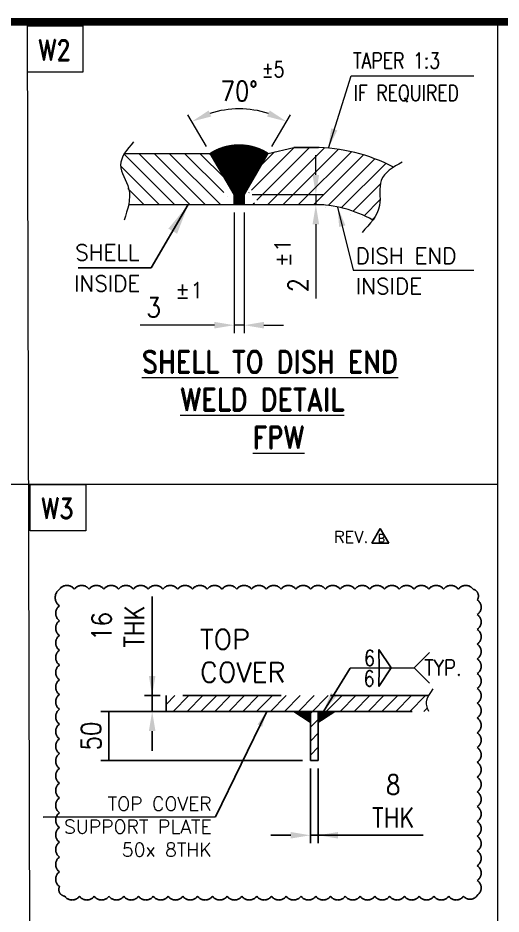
# Model space of a CAD drawing. Header units: inches. Extents: x -23478 to -9690, y -25762 to 11324.
# Drawn here: x -19111 to -18620, y 10298 to 11208 of the extents above; entities that cross this region are included whole.
import ezdxf
from ezdxf.enums import TextEntityAlignment as Align

# ---------------------------------------------------------------- set-up
doc = ezdxf.new("R2010")
doc.units = ezdxf.units.IN
doc.header["$LTSCALE"] = 200
doc.header["$MEASUREMENT"] = 0
doc.linetypes.add('DASHED', pattern=[0.75, 0.5, -0.25])
doc.linetypes.add('DASHED2', pattern=[0.375, 0.25, -0.125])
for name, color, linetype, lineweight in [('AM_5', 3, 'Continuous', 15), ('EQUIPMENT', 4, 'Continuous', 13), ('HAT', 8, 'Continuous', 9), ('OBJECT', 7, 'Continuous', 18)]:
    doc.layers.add(name, color=color, linetype=linetype, lineweight=lineweight)
for name, color, linetype in [('BORDER1', 3, 'Continuous'), ('BORDER2', 7, 'Continuous'), ('DIM', 1, 'Continuous'), ('DIMENSION', 8, 'Continuous'), ('EQ', 7, 'Continuous'), ('hatch', 120, 'Continuous'), ('text', 3, 'Continuous')]:
    doc.layers.add(name, color=color, linetype=linetype)
doc.styles.add("ROMAN'S", font='romans.shx')
doc.styles.add('ROMANC', font='ROMANC', dxfattribs={"height": 5})
doc.styles.add('ROMAND', font='romand.shx', dxfattribs={"width": 0.8})
doc.styles.add('ROMANS', font='romans.shx', dxfattribs={"width": 0.85})
doc.styles.add('ROMANT', font='romant.shx')
doc.styles.add('RS', font='ROMANS.shx', dxfattribs={"width": 0.8})
doc.styles.get("Standard").update_dxf_attribs({"font": 'romans.shx'})
doc.dimstyles.new('2-12.5', dxfattribs={"dimscale": 12.5, "dimtxt": 2, "dimasz": 2.5, "dimexe": 1.25, "dimexo": 1.25, "dimgap": 1, "dimtad": 1, "dimdec": 0, "dimzin": 4, "dimdsep": 46, "dimtxsty": 'RS', "dimcen": 1, "dimclrd": 252, "dimclre": 252, "dimclrt": 3, "dimadec": 1, "dimazin": 1, "dimtfac": 1, "dimtdec": 0, "dimtmove": 0, "dimatfit": 3, "dimfxl": 1, "dimtfill": 1, "dimtfillclr": 256, "dimtzin": 0, "dimlwd": -1, "dimlwe": -1, "dimarcsym": 1})
doc.dimstyles.new('A&A', dxfattribs={"dimscale": 8, "dimtxt": 2, "dimasz": 2, "dimexe": 0.7, "dimexo": 0.7, "dimgap": 0.7, "dimtad": 1, "dimzin": 12, "dimdsep": 46, "dimtxsty": 'ROMANS', "dimcen": 0.7, "dimclrd": 8, "dimclre": 8, "dimclrt": 3, "dimazin": 3, "dimtfac": 1, "dimtmove": 0, "dimatfit": 3, "dimfxl": 1, "dimarcsym": 0})
doc.dimstyles.new('VEP-8', dxfattribs={"dimscale": 8, "dimtxt": 2.5, "dimasz": 2.5, "dimexe": 1, "dimexo": 1, "dimgap": 1, "dimtad": 1, "dimdec": 1, "dimlfac": -1, "dimzin": 9, "dimdsep": 46, "dimtxsty": 'ROMANS', "dimcen": 0, "dimclrd": 256, "dimclre": 256, "dimclrt": 3, "dimadec": 0, "dimazin": 2, "dimtfac": 1, "dimtdec": 1, "dimtmove": 0, "dimatfit": 3, "dimfxl": 1, "dimlwd": -1, "dimlwe": -1, "dimarcsym": 1})
doc.dimstyles.new('VEP-8$0', dxfattribs={"dimscale": 8, "dimtxt": 2.5, "dimasz": 2.5, "dimexe": 1, "dimexo": 1, "dimgap": 1, "dimtad": 1, "dimdec": 1, "dimlfac": -1, "dimzin": 9, "dimdsep": 46, "dimtxsty": 'ROMANS', "dimcen": 0, "dimclrd": 256, "dimclre": 256, "dimclrt": 3, "dimadec": 0, "dimazin": 2, "dimtfac": 1, "dimtdec": 1, "dimtmove": 0, "dimatfit": 3, "dimfxl": 1, "dimlwd": -1, "dimlwe": -1, "dimarcsym": 1})
pattern_1 = [(270.40990244, (-46569.439127, -5926.184953), (0.06249840057, 0.00044713038), []), (0.40990244, (-46569.439127, -5926.184953), (-0.00044713038, 0.06249840057), [])]

# ---------------------------------------------------------------- blocks, each defined once
blk = doc.blocks.new('*D92')
at = {"layer": 'AM_5', "color": 8, "transparency": 16777216}
for p, q in [((-18808, 11048.64), (-18808, 11068.64)), ((-18872.73, 11028.64), (-18800, 11028.64)), ((-18808, 11028.64), (-18808, 11018.44)), ((-18872.73, 11018.44), (-18800, 11018.44)), ((-18808, 10998.44), (-18808, 10923.1))]:
    blk.add_line(p, q, dxfattribs=at)
for points in [[(-18811.34, 11048.64), (-18804.67, 11048.64), (-18808, 11028.64)], [(-18811.34, 10998.44), (-18804.67, 10998.44), (-18808, 11018.44)]]:
    blk.add_solid(points, dxfattribs=at)
at = {"layer": 'Defpoints', "color": 0, "transparency": 16777216}
for p in [(-18880.73, 11028.64), (-18880.73, 11018.44), (-18808, 11018.44)]:
    blk.add_point(p, dxfattribs=at)
at = {"layer": 'AM_5', "color": 3, "transparency": 16777216, "insert": (-18826, 10936.77), "char_height": 20, "attachment_point": 5, "rotation": 90, "style": 'ROMANS'}
blk.add_mtext('2', dxfattribs=at)
blk = doc.blocks.new('*D93')
at = {"layer": 'AM_5', "color": 8, "transparency": 16777216}
for p, q in [((-18891.03, 11010.44), (-18891.03, 10888)), ((-18880.73, 11010.44), (-18880.73, 10888)), ((-18911.03, 10896), (-18986.36, 10896)), ((-18880.73, 10896), (-18891.03, 10896)), ((-18860.73, 10896), (-18840.73, 10896))]:
    blk.add_line(p, q, dxfattribs=at)
for points in [[(-18911.03, 10899.33), (-18911.03, 10892.67), (-18891.03, 10896)], [(-18860.73, 10899.33), (-18860.73, 10892.67), (-18880.73, 10896)]]:
    blk.add_solid(points, dxfattribs=at)
at = {"layer": 'Defpoints', "color": 0, "transparency": 16777216}
for p in [(-18891.03, 11018.44), (-18880.73, 11018.44), (-18880.73, 10896)]:
    blk.add_point(p, dxfattribs=at)
at = {"layer": 'AM_5', "color": 3, "transparency": 16777216, "insert": (-18972.7, 10914), "char_height": 20, "attachment_point": 5, "style": 'ROMANS'}
blk.add_mtext('3', dxfattribs=at)
blk = doc.blocks.new('*D94')
at = {"layer": 'AM_5', "color": 8, "transparency": 16777216}
for p, q in [((-18919.16, 11077.37), (-18937.86, 11109.76)), ((-18852.59, 11077.37), (-18833.89, 11109.76))]:
    blk.add_line(p, q, dxfattribs=at)
blk.add_arc((-18885.88, 11019.72), 95.97, 71.96205, 108.03795, dxfattribs=at)
for points in [[(-18914.24, 11107.93), (-18916.95, 11114.02), (-18933.86, 11102.83)], [(-18854.8, 11114.02), (-18857.52, 11107.93), (-18837.89, 11102.83)]]:
    blk.add_solid(points, dxfattribs=at)
at = {"layer": 'Defpoints', "color": 0, "transparency": 16777216}
for p in [(-18869.21, 11114.23), (-18915.16, 11070.44), (-18856.59, 11070.44), (-18891.03, 11028.64), (-18880.73, 11028.64)]:
    blk.add_point(p, dxfattribs=at)
at = {"layer": 'AM_5', "color": 3, "transparency": 16777216, "insert": (-18885.88, 11133.69), "char_height": 20, "attachment_point": 5, "style": 'ROMANS'}
blk.add_mtext('70%%D', dxfattribs=at)
blk = doc.blocks.new('*U44')
at = {"layer": 'BORDER1', "color": 154, "true_color": 0x1859a9, "const_width": 1}
blk.add_lwpolyline([(0, 564), (796, 564), (796, 0), (0, 0)], close=True, dxfattribs=at)
at = {"layer": 'BORDER2', "flags": 8}
for tag, height, style, p in [('REV-B', 2.7, 'ROMANS', (662.76, 125.68)), ('REV-A', 2.7, 'ROMANS', (662.76, 118.68)), ('RE-B', 7, 'ROMANT', (745.34, 6.15))]:
    blk.add_attdef(tag, text='', height=height, dxfattribs=dict(at, style=style)).set_placement(p, align=Align.CENTER)
at = {"layer": 'BORDER2', "style": 'ROMANS', "width": 4.59626}
for tag, p, p2 in [('DATE-B', (668.47, 125.68), (681.47, 125.68)), ('DATE-A', (668.47, 118.68), (681.47, 118.68))]:
    blk.add_attdef(tag, text='', height=2.7, dxfattribs=at).set_placement(p, p2, align=Align.FIT)
at = {"layer": 'BORDER2'}
for tag, height, style, p in [('DRN-B', 2.7, 'ROMANS', (689.55, 125.68)), ('CHD-B', 2.7, 'ROMANS', (701.61, 125.68)), ('APD-B', 2.7, 'ROMANS', (713.32, 125.68)), ('DRN-A', 2.7, 'ROMANS', (689.55, 118.68)), ('CHD-A', 2.7, 'ROMANS', (701.61, 118.68)), ('APD-A', 2.7, 'ROMANS', (713.32, 118.68)), ('CONS_CONT_VEND', 3.5, 'ROMANC', (726, 61.94))]:
    blk.add_attdef(tag, text='', height=height, dxfattribs=dict(at, style=style)).set_placement(p, align=Align.CENTER)
at = {"layer": 'BORDER2', "style": 'ROMANS', "width": 0.8}
for tag, p, height in [('1:X', (670.77, 103.49), 3), ('LOC', (709.61, 103.49), 3), ('PROJ_NO', (774.84, 103.49), 3), ('CONS_DRG_NO', (681.74, 53.26), 2.5)]:
    blk.add_attdef(tag, p, '', height=height, dxfattribs=at)
at = {"layer": 'BORDER2', "lineweight": 30, "width": 0.8, "flags": 104}
for tag, p in [('COMMENTS-B', (719.88, 127.5)), ('COMMENTS-A', (719.88, 120.5))]:
    blk.add_attdef(tag, text='', height=2.2, dxfattribs=at).set_placement(p, align=Align.MIDDLE_LEFT)
at = {"layer": 'BORDER2', "style": 'ROMANS', "width": 0.8}
for tag, p in [('PROJECT_TITLE_1', (726, 45.91)), ('PROJECT_TITLE_2', (726, 40.58))]:
    blk.add_attdef(tag, text='', height=3.5, dxfattribs=at).set_placement(p, align=Align.MIDDLE)
at = {"layer": 'BORDER2', "style": 'ROMANT', "width": 0.8}
for tag, p in [('DRG_TITLE_1', (726, 29.73)), ('DRG_TITLE_2', (726, 23.03)), ('DRG_TITLE_3', (726, 16.33))]:
    blk.add_attdef(tag, text='', height=4, dxfattribs=at).set_placement(p, align=Align.CENTER)
at = {"layer": 'BORDER2', "style": 'ROMANT'}
for tag, p in [('AR', (668.95, 6.15)), ('PA', (683.03, 6.15)), ('DC', (697.09, 6.15)), ('TS', (775.94, 6.15))]:
    blk.add_attdef(tag, p, '', height=7, dxfattribs=at)
for tag, p in [('SRNO', (736.79, 6.15)), ('SH', (771.83, 6.2))]:
    blk.add_attdef(tag, text='', height=7, dxfattribs=at).set_placement(p, align=Align.RIGHT)
at = {"layer": 'BORDER2', "style": 'ROMANS', "flags": 2}
blk.add_attdef('TB_VERSION', text='', height=2, dxfattribs=at).set_placement((1, -1), align=Align.TOP_LEFT)
blk = doc.blocks.new('*D221')
at = {"layer": 'Defpoints', "color": 0, "transparency": 16777216}
for p in [(-18990.07, 10519.85), (-18974.23, 10519.85), (-18960.07, 10503.85)]:
    blk.add_point(p, dxfattribs=at)
at = {"layer": 'DIMENSION', "transparency": 16777216}
for p, q in [((-18974.23, 10519.85), (-18974.23, 10620.37)), ((-18974.23, 10539.85), (-18974.23, 10559.85)), ((-18982.07, 10519.85), (-18966.23, 10519.85)), ((-18974.23, 10503.85), (-18974.23, 10519.85)), ((-18968.07, 10503.85), (-18982.23, 10503.85)), ((-18974.23, 10483.85), (-18974.23, 10463.85))]:
    blk.add_line(p, q, dxfattribs=at)
for points in [[(-18977.57, 10539.85), (-18970.9, 10539.85), (-18974.23, 10519.85)], [(-18970.9, 10483.85), (-18977.57, 10483.85), (-18974.23, 10503.85)]]:
    blk.add_solid(points, dxfattribs=at)
at = {"layer": 'DIMENSION', "color": 3, "linetype": 'DASHED2', "transparency": 16777216, "insert": (-19008.9, 10590.11), "char_height": 20, "attachment_point": 5, "rotation": 90, "style": 'ROMANS', "bg_fill": 3, "box_fill_scale": 1.25, "bg_fill_color": 256, "bg_fill_true_color": 13158600, "bg_fill_transparency": 0}
blk.add_mtext('16\\PTHK', dxfattribs=at)
blk = doc.blocks.new('*D222')
at = {"layer": 'Defpoints', "color": 0, "transparency": 16777216}
for p in [(-18813.57, 10453.85), (-18805.57, 10453.85), (-18813.57, 10378.01)]:
    blk.add_point(p, dxfattribs=at)
at = {"layer": 'DIMENSION', "transparency": 16777216}
for p, q in [((-18813.57, 10445.85), (-18813.57, 10370.01)), ((-18805.57, 10445.85), (-18805.57, 10370.01)), ((-18833.57, 10378.01), (-18853.57, 10378.01)), ((-18805.57, 10378.01), (-18813.57, 10378.01)), ((-18805.57, 10378.01), (-18699.09, 10378.01)), ((-18785.57, 10378.01), (-18765.57, 10378.01))]:
    blk.add_line(p, q, dxfattribs=at)
for points in [[(-18833.57, 10374.68), (-18833.57, 10381.34), (-18813.57, 10378.01)], [(-18785.57, 10381.34), (-18785.57, 10374.68), (-18805.57, 10378.01)]]:
    blk.add_solid(points, dxfattribs=at)
at = {"layer": 'DIMENSION', "color": 3, "linetype": 'DASHED2', "transparency": 16777216, "insert": (-18729.36, 10412.68), "char_height": 20, "attachment_point": 5, "style": 'ROMANS', "bg_fill": 3, "box_fill_scale": 1.25, "bg_fill_color": 256, "bg_fill_true_color": 13158600, "bg_fill_transparency": 0}
blk.add_mtext('8\\PTHK', dxfattribs=at)
blk = doc.blocks.new('*D223')
at = {"layer": 'Defpoints', "color": 0, "transparency": 16777216}
for p in [(-18813.57, 10503.85), (-19018.2, 10453.85), (-18813.57, 10453.85)]:
    blk.add_point(p, dxfattribs=at)
at = {"layer": 'DIMENSION', "transparency": 16777216}
for p, q in [((-18821.57, 10503.85), (-19026.2, 10503.85)), ((-19018.2, 10503.85), (-19018.2, 10453.85)), ((-18821.57, 10453.85), (-19026.2, 10453.85))]:
    blk.add_line(p, q, dxfattribs=at)
at = {"layer": 'DIMENSION', "color": 3, "linetype": 'DASHED2', "transparency": 16777216, "insert": (-19036.2, 10478.85), "char_height": 20, "attachment_point": 5, "rotation": 90, "style": 'ROMANS', "bg_fill": 3, "box_fill_scale": 1.25, "bg_fill_color": 256, "bg_fill_true_color": 13158600, "bg_fill_transparency": 0}
blk.add_mtext('50', dxfattribs=at)
blk = doc.blocks.new('REVISION')
at = {"layer": 'DIMENSION', "color": 1, "linetype": 'DASHED2'}
blk.add_lwpolyline([(-2.54, 13.64), (-11.2, 28.64), (-19.86, 13.64)], close=True, dxfattribs=at)
at = {"layer": 'DIMENSION', "color": 1, "linetype": 'DASHED2', "attachment_point": 1, "style": "ROMAN'S"}
for s, insert, char_height, width in [('REV.', (-58.22, 25.99), 12, 56.2034), ('B', (-13.63, 22.64), 8, 5.5972)]:
    blk.add_mtext(s, dxfattribs=dict(at, insert=insert, char_height=char_height, width=width))

msp = doc.modelspace()

# ---------------------------------------------------------------- hatches: boundary and pattern name
at = {"layer": 'DIMENSION', "linetype": 'DASHED'}
h = msp.add_hatch(dxfattribs=at)
h.set_pattern_fill('ANSI37', color=5, scale=0.5, angle=45.4099)
h.set_pattern_definition([(90.40990244, (8851.33008, 26728.67113), (-0.06249840057, -0.00044713038), []), (180.40990244, (8851.33008, 26728.67113), (0.00044713038, -0.06249840057), [])])
edge = h.paths.add_edge_path()
edge.add_arc((-18885.88, 11024.05), 54.86, 57.73704, 122.26296)
edge.add_line((-18915.16, 11070.44), (-18894.74, 11035.07))
edge.add_ellipse((-18886.03, 11023.8), major_axis=(18.11, 0), ratio=0.709682, start_angle=60.33991, end_angle=118.74906, ccw=False)
edge.add_line((-18877.07, 11034.97), (-18856.59, 11070.44))
edge = h.paths.add_edge_path()
edge.add_line((-18880.73, 11028.64), (-18877.07, 11034.97))
edge.add_ellipse((-18886.03, 11023.8), major_axis=(18.11, 0), ratio=0.709682, start_angle=60.33991, end_angle=118.74906)
edge.add_line((-18894.74, 11035.07), (-18891.03, 11028.64))
edge.add_line((-18891.03, 11028.64), (-18891.03, 11018.44))
edge.add_line((-18891.03, 11018.44), (-18885.88, 11018.44))
edge.add_line((-18885.88, 11018.44), (-18880.73, 11018.44))
edge.add_line((-18880.73, 11018.44), (-18880.73, 11028.64))
h = msp.add_hatch(dxfattribs=at)
h.set_pattern_fill('ANSI31', color=256, scale=80, angle=180)
h.set_pattern_definition([(225, (-46569.439, -5926.185), (7.0710678, -7.0710678), [])])
h.paths.add_polyline_path([(-18813.57, 10453.85), (-18805.57, 10453.85), (-18805.57, 10503.85), (-18813.57, 10503.85)])
h.paths.add_polyline_path([(-18985.2, 10497.61), (-18985.2, 10460.09), (-19015.2, 10460.09), (-19015.2, 10497.61)], flags=9)
edge = h.paths.add_edge_path()
edge.add_line((-18960.07, 10519.85), (-18960.07, 10503.85))
edge.add_line((-18960.07, 10503.85), (-18693.41, 10503.85))
edge.add_spline(control_points=[(-18693.41, 10503.85), (-18694.24, 10505.84), (-18695.79, 10510.1), (-18696.23, 10514.38), (-18693.25, 10519.85)], knot_values=[0, 0, 0, 0, 6.200704, 13.177194, 13.177194, 13.177194, 13.177194], degree=3, periodic=0)
edge.add_line((-18693.25, 10519.85), (-18960.07, 10519.85))
h = msp.add_hatch(dxfattribs=at)
h.set_pattern_fill('ANSI37', color=5, scale=0.5, angle=225.4099)
h.set_pattern_definition(pattern_1)
h.paths.add_polyline_path([(-18813.57, 10492.66), (-18813.57, 10503.85), (-18830.71, 10503.85)])
h = msp.add_hatch(dxfattribs=at)
h.set_pattern_fill('ANSI37', color=5, scale=0.5, angle=225.4099)
h.set_pattern_definition(pattern_1)
h.paths.add_polyline_path([(-18805.57, 10492.66), (-18805.57, 10503.85), (-18788.43, 10503.85)])
at = {"layer": 'HAT', "lineweight": 15, "ltscale": 0.02}
h = msp.add_hatch(dxfattribs=at)
h.set_pattern_fill('ANSI31', color=256, scale=3.466902)
h.set_pattern_definition([(45, (-117473.341, 61205.25), (-7.7834164, 7.7834164), [])])
edge = h.paths.add_edge_path()
edge.add_line((-18750.88, 11003.05), (-18747.98, 11005.95))
edge.add_spline(control_points=[(-18747.98, 11005.95), (-18745.71, 11009.6), (-18740.74, 11021.04), (-18746.9, 11046.42), (-18729.61, 11056.4), (-18720.49, 11061.66)], knot_values=[0, 0, 0, 0, 29.860545, 88.319625, 153.454325, 153.454325, 153.454325, 153.454325], degree=3, periodic=0)
edge.add_arc((-18810.06, 10902.91), 173.5, 62.22614, 90)
edge.add_line((-18810.06, 11076.41), (-18830.36, 11076.41))
edge.add_line((-18830.36, 11076.41), (-18856.59, 11070.44))
edge.add_line((-18856.59, 11070.44), (-18877.07, 11034.97))
edge.add_ellipse((-18886.03, 11023.8), major_axis=(18.11, 0), ratio=0.709682, start_angle=-24.6865, end_angle=60.33991, ccw=False)
edge.add_line((-18869.29, 11018.44), (-18817.66, 11018.44))
edge.add_line((-18817.66, 11018.44), (-18810.06, 11018.44))
edge.add_arc((-18810.06, 10896.94), 121.49, 60.85202, 90, ccw=False)
h = msp.add_hatch(dxfattribs=at)
h.set_pattern_fill('ANSI31', color=256, scale=3.466902, angle=90)
h.set_pattern_definition([(135, (-117473.341, 61205.25), (-7.7834164, -7.7834164), [])])
edge = h.paths.add_edge_path()
edge.add_ellipse((-18886.03, 11023.8), major_axis=(18.11, 0), ratio=0.709682, start_angle=118.74906, end_angle=204.6865, ccw=False)
edge.add_line((-18894.74, 11035.07), (-18913.4, 11067.38))
edge.add_line((-18913.4, 11067.38), (-18916.46, 11070.44))
edge.add_line((-18916.46, 11070.44), (-19002.33, 11070.44))
edge.add_spline(control_points=[(-19002.33, 11070.44), (-19004.27, 11065.9), (-19010.1, 11053.87), (-18996.82, 11036.13), (-18997.35, 11023.16), (-18998.27, 11018.44)], knot_values=[25.813643, 25.813643, 25.813643, 25.813643, 62.193451, 120.652531, 153.865408, 153.865408, 153.865408, 153.865408], degree=3, periodic=0)
edge.add_line((-18998.27, 11018.44), (-18902.48, 11018.44))

# ---------------------------------------------------------------- linework, layer by layer
at = {"layer": 'DIM', "color": 4, "lineweight": 15, "ltscale": 0.01}
msp.add_line((-18872.6, 11018.44, 1.01), (-18817.66, 11018.44, 1.01), dxfattribs=at)
at = {"layer": 'DIMENSION', "color": 7, "linetype": 'DASHED'}
for p, q in [((-18743.89, 10566.63), (-18731.47, 10547.89)), ((-18743.89, 10566.63), (-18743.73, 10547.86)), ((-18743.89, 10529.09), (-18731.47, 10547.89)), ((-18743.89, 10529.09), (-18743.73, 10547.86)), ((-18693.25, 10519.85), (-18960.07, 10519.85)), ((-18960.07, 10503.85), (-18693.41, 10503.85)), ((-18813.57, 10453.85), (-18813.57, 10503.85)), ((-18813.57, 10503.85), (-18805.57, 10503.85)), ((-18805.57, 10503.85), (-18805.57, 10453.85)), ((-18805.57, 10453.85), (-18813.57, 10453.85))]:
    msp.add_line(p, q, dxfattribs=at)
at = {"layer": 'DIMENSION', "color": 32, "lineweight": 15}
for points, elevation in [([(-19100.94, 11199.9), (-19044.56, 11199.9), (-19044.56, 11152.92), (-19100.94, 11152.92)], 0.04), ([(-19098, 10734.26), (-19041.62, 10734.26), (-19041.62, 10687.29), (-19098, 10687.29)], 1.02)]:
    msp.add_lwpolyline(points, close=True, dxfattribs=dict(at, elevation=elevation))
at = {"layer": 'EQ', "lineweight": 15, "ltscale": 4}
for p, q in [((-18856.59, 11070.44, 1.01), (-18830.36, 11076.41, 1.01)), ((-18810.06, 11076.41, 1.01), (-18830.36, 11076.41, 1.01)), ((-18830.36, 11076.41, 1.01), (-18805.29, 11076.41, 1.01)), ((-19002.3, 11070.44, 1.01), (-18915.16, 11070.44, 1.01)), ((-18891.03, 11028.64, 1.01), (-18915.16, 11070.44, 1.01)), ((-18880.73, 11028.64, 1.01), (-18856.59, 11070.44, 1.01)), ((-18891.03, 11028.64, 1.01), (-18891.03, 11018.44, 1.01)), ((-18880.73, 11028.64, 1.01), (-18880.73, 11018.44, 1.01)), ((-18998.11, 11018.44, 1.01), (-18885.88, 11018.44, 1.01)), ((-18885.88, 11018.44, 1.01), (-18810.06, 11018.44, 1.01))]:
    msp.add_line(p, q, dxfattribs=at)
for centre, radius, start, end in [((-18885.88, 11024.05, 1.01), 54.86, 57.73704, 122.26296), ((-18810.06, 10902.91, 1.01), 173.5, 62.22047, 90), ((-18810.06, 10896.94, 1.01), 121.49, 60.45673, 90)]:
    msp.add_arc(centre, radius, start, end, dxfattribs=at)
at = {"layer": 'EQUIPMENT', "color": 8, "lineweight": 15, "ltscale": 75}
for p in [(-18692.58, 10563.62), (-18692.51, 10532.45)]:
    msp.add_line(p, (-18708.13, 10548), dxfattribs=at)
at = {"layer": 'hatch', "lineweight": 15, "ltscale": 0.01}
for p, q in [((-18913.4, 11067.38, 1.01), (-18916.46, 11070.44, 1.01)), ((-18750.88, 11003.05, 1.01), (-18747.78, 11006.16, 1.01))]:
    msp.add_line(p, q, dxfattribs=at)
for points in [[(-18993.12, 11082.2, 1.01), (-19006.26, 11058.67, 1.01), (-18998.1, 11034.68, 1.01), (-19002.8, 11002.55, 1.01)], [(-18720.49, 11061.66, 1.01), (-18741.65, 11042.98, 1.01), (-18743.32, 11017.7, 1.01), (-18761.09, 10990.28, 1.01)]]:
    msp.add_spline(points, degree=3, dxfattribs=at)
msp.add_open_spline([(-18693.41, 10503.85, 1.01), (-18694.24, 10505.84, 1.01), (-18696.07, 10510.87, 1.01), (-18696.36, 10515.94, 1.01), (-18688.93, 10526.72, 1.01)], degree=3, knots=[46.085605, 46.085605, 46.085605, 46.085605, 52.286309, 61.652483, 61.652483, 61.652483, 61.652483], dxfattribs=at)
at = {"layer": 'OBJECT', "color": 252, "lineweight": 15}
for p, q in [((-18623.33, 8237.31, 2), (-18623.34, 11204.03)), ((-19098.04, 10166.17, 0.81), (-19100.94, 11199.9, 0.04)), ((-18623.34, 10734.26, 0.99), (-19572.66, 10734.26, 1.04))]:
    msp.add_line(p, q, dxfattribs=at)

# ---------------------------------------------------------------- block references
at = {"layer": 'BORDER1', "lineweight": 9, "xscale": 8.000000000000005, "yscale": 8.000000000000005, "zscale": 8.000000000000005}
msp.add_blockref('*U44', (-22815.09, 6692.03), dxfattribs=at)
at = {"layer": 'DIMENSION', "color": 6, "linetype": 'DASHED2'}
msp.add_blockref('REVISION', (-18731.38, 10661.01), dxfattribs=at)

# ---------------------------------------------------------------- texts
at = {"layer": 'AM_5', "style": "ROMAN'S"}
for s, insert, char_height, width, attachment_point in [('TOP COVER', (-18925.57, 10586.95), 20, 66.439, 1), ('TOP COVER\\PSUPPORT PLATE\\P50x 8THK', (-18913.81, 10417.03), 14, 249.7462, 3)]:
    msp.add_mtext(s, dxfattribs=dict(at, insert=insert, char_height=char_height, width=width, attachment_point=attachment_point))
at = {"layer": 'OBJECT', "color": 3, "lineweight": 15, "style": 'RS'}
for s, width, p in [('TAPER 1:3', 0.8, (-18770.16, 11156.73, 1.01)), ('IF REQUIRED', 0.8, (-18769.66, 11123.88, 1.01)), ('TYP.', 0.85, (-18697.75, 10540.23))]:
    msp.add_text(s, height=16, dxfattribs=dict(at, width=width)).set_placement(p)
for s, p in [('SHELL', (-19052.36, 10961.83, 1.01)), ('DISH END', (-18767.4, 10958.39, 1.01)), ('INSIDE', (-19053.5, 10930.36, 1.01)), ('±1', (-18950.81, 10923.52, 1.01)), ('INSIDE', (-18767.38, 10927.62, 1.01))]:
    msp.add_text(s, height=16, dxfattribs=at).set_placement(p)
msp.add_text('±1', height=16, rotation=90, dxfattribs=at).set_placement((-18833.8, 10955.03, 1.01))
at = {"layer": 'OBJECT', "color": 3, "lineweight": 15, "insert": (-18851.4, 11155.78, 1.01), "char_height": 16, "attachment_point": 5, "style": 'RS'}
msp.add_mtext('%%P5', dxfattribs=at)
at = {"layer": 'OBJECT', "color": 3, "lineweight": 15, "char_height": 16, "width": 13.3456, "attachment_point": 3, "style": 'RS'}
for insert in [(-18748.03, 10566), (-18748.39, 10545.21)]:
    msp.add_mtext('6', dxfattribs=dict(at, insert=insert))
at = {"layer": 'text', "color": 3, "lineweight": 15, "style": 'ROMAND', "width": 0.85}
for s, height, p in [('%%USHELL TO DISH END', 22.6022, (-18984.7, 10847.51, 1.01)), ('%%UWELD DETAIL', 22.6022, (-18945.66, 10809.18, 1.01)), ('%%UFPW', 22.602, (-18872.13, 10770.65, 1.06))]:
    msp.add_text(s, height=height, rotation=0.00011, dxfattribs=at).set_placement(p)
at = {"layer": 'text', "color": 64, "lineweight": 15, "char_height": 20.996, "attachment_point": 5, "style": 'ROMAND'}
for s, insert in [('\\A1;W2', (-19073.57, 11175.37, 0.04)), ('\\A1;W3', (-19070.63, 10709.73, 1.02))]:
    msp.add_mtext(s, dxfattribs=dict(at, insert=insert))

# ---------------------------------------------------------------- dimensions: what is measured, and where the dimension line sits
at = {"layer": 'AM_5'}
dim = msp.add_angular_dim_2l(base=(-18869.21, 11114.23), line1=((-18891.03, 11028.64, 1.01), (-18915.16, 11070.44, 1.01)), line2=((-18880.73, 11028.64, 1.01), (-18856.59, 11070.44, 1.01)), text='70%%D', dimstyle='VEP-8', override={"dimclrd": 8, "dimclre": 8, "dimadec": 1}, dxfattribs=at)
dim.commit()
dim.dimension.update_dxf_attribs({"geometry": '*D94', "text_midpoint": (-18885.88, 11115.69, 1.01), "dimtype": 162})
dim = msp.add_linear_dim(base=(-18808, 11018.44, 1.01), p1=(-18880.73, 11028.64, 1.01), p2=(-18880.73, 11018.44, 1.01), angle=90, text='2', dimstyle='VEP-8$0', override={"dimclrd": 8, "dimclre": 8}, dxfattribs=at)
dim.commit()
dim.dimension.update_dxf_attribs({"geometry": '*D92', "text_midpoint": (-18808, 10936.77, 1.01), "dimtype": 160})
dim = msp.add_linear_dim(base=(-18880.73, 10896, 1.01), p1=(-18891.03, 11018.44, 1.01), p2=(-18880.73, 11018.44, 1.01), text='3', dimstyle='VEP-8$0', override={"dimclrd": 8, "dimclre": 8}, dxfattribs=at)
dim.commit()
dim.dimension.update_dxf_attribs({"geometry": '*D93', "text_midpoint": (-18972.7, 10896, 1.01), "dimtype": 160})

# ---------------------------------------------------------------- leaders
for points in [[(-18795.32, 11075.78, 1.01), (-18772.14, 11149.19, 1.01), (-18647.54, 11149.19, 1.01)], [(-18785.91, 11016.01, 1.01), (-18770.24, 10951.85, 1.01), (-18647.58, 10951.85, 1.01)]]:
    msp.add_leader(points, dimstyle='VEP-8', override={"dimclrd": 8, "dimclre": 8}, dxfattribs=at)
at = {"layer": 'DIM', "lineweight": 15, "ltscale": 0.8}
msp.add_leader([(-18937.52, 11018.44, 1.01), (-18975.12, 10954.33, 1.01), (-19049.31, 10954.33, 1.01)], dimstyle='2-12.5', dxfattribs=at)
at = {"layer": 'DIMENSION'}
msp.add_leader([(-18800.35, 10503.85), (-18773.13, 10547.83), (-18708.13, 10548)], dimstyle='VEP-8', dxfattribs=at)

# ---------------------------------------------------------------- next in the draw order: dimensions: what is measured, and where the dimension line sits
at = {"layer": 'DIMENSION', "color": 7, "linetype": 'DASHED'}
for base, p1, p2, angle, picture, middle in [((-18974.23, 10519.85), (-18960.07, 10503.85), (-18990.07, 10519.85), 270, '*D221', (-18974.23, 10590.11)), ((-18813.57, 10378.01), (-18805.57, 10453.85), (-18813.57, 10453.85), 180, '*D222', (-18729.36, 10378.01))]:
    dim = msp.add_linear_dim(base=base, p1=p1, p2=p2, angle=angle, text='<>\\PTHK', dimstyle='VEP-8$0', override={"dimtxt": 2.5, "dimlfac": 1, "dimtxsty": 'ROMANS', "dimfxl": 1.5, "dimtfill": 1}, dxfattribs=at)
    dim.commit()
    dim.dimension.update_dxf_attribs({"geometry": picture, "text_midpoint": middle, "dimtype": 160})

# ---------------------------------------------------------------- next in the draw order: leaders
msp.add_leader([(-18857.92, 10503.85), (-18909.87, 10396.71), (-19084.77, 10396.52)], dimstyle='A&A', override={"dimscale": 8})

# ---------------------------------------------------------------- next in the draw order: dimensions: what is measured, and where the dimension line sits
dim = msp.add_linear_dim(base=(-19018.2, 10453.85), p1=(-18813.57, 10503.85), p2=(-18813.57, 10453.85), angle=270, dimstyle='VEP-8$0', override={"dimlfac": 1, "dimfxl": 1.5, "dimtfill": 1}, dxfattribs=at)
dim.commit()
dim.dimension.update_dxf_attribs({"geometry": '*D223', "text_midpoint": (-19036.2, 10478.85)})

# ---------------------------------------------------------------- next in the draw order: linework, layer by layer
msp.add_line((-18960.07, 10519.85), (-18960.07, 10503.85), dxfattribs=at)
at = {"layer": 'DIMENSION', "color": 6, "linetype": 'DASHED2'}
msp.add_lwpolyline([(-19068.31, 10627.85, -0.5206), (-19053.31, 10627.85, -0.5206), (-19038.31, 10627.85, -0.5206), (-19023.31, 10627.85, -0.5206), (-19008.31, 10627.85, -0.5206), (-18993.31, 10627.85, -0.5206), (-18978.31, 10627.85, -0.5206), (-18963.31, 10627.85, -0.5206), (-18948.31, 10627.85, -0.5206), (-18933.31, 10627.85, -0.5206), (-18918.31, 10627.85, -0.5206), (-18903.31, 10627.85, -0.5206), (-18888.31, 10627.85, -0.5206), (-18873.31, 10627.85, -0.5206), (-18858.31, 10627.85, -0.5206), (-18843.31, 10627.85, -0.5206), (-18828.31, 10627.85, -0.5206), (-18813.31, 10627.85, -0.5206), (-18798.31, 10627.85, -0.5206), (-18783.31, 10627.85, -0.5206), (-18768.31, 10627.85, -0.5206), (-18753.31, 10627.85, -0.5206), (-18738.31, 10627.85, -0.5206), (-18723.31, 10627.85, -0.5206), (-18708.31, 10627.85, -0.5206), (-18693.31, 10627.85, -0.5206), (-18678.31, 10627.85, -0.5206), (-18663.31, 10627.85, -0.5206), (-18648.31, 10627.85, -0.5206), (-18644.03, 10617.14, -0.5206), (-18644.03, 10602.14, -0.5206), (-18644.03, 10587.14, -0.5206), (-18644.03, 10572.14, -0.5206), (-18644.03, 10557.14, -0.5206), (-18644.03, 10542.14, -0.5206), (-18644.03, 10527.14, -0.5206), (-18644.03, 10512.14, -0.5206), (-18644.03, 10497.14, -0.5206), (-18644.03, 10482.14, -0.5206), (-18644.03, 10467.14, -0.5206), (-18644.03, 10452.14, -0.5206), (-18644.03, 10437.14, -0.5206), (-18644.03, 10422.14, -0.5206), (-18644.03, 10407.14, -0.5206), (-18644.03, 10392.14, -0.5206), (-18644.03, 10377.14, -0.5206), (-18644.03, 10362.14, -0.5206), (-18644.03, 10347.14, -0.5206), (-18644.03, 10332.14, -0.5206), (-18644.03, 10317.14, -0.5206), (-18658.07, 10316.18, -0.5206), (-18673.07, 10316.18, -0.5206), (-18688.07, 10316.18, -0.5206), (-18703.07, 10316.18, -0.5206), (-18718.07, 10316.18, -0.5206), (-18733.07, 10316.18, -0.5206), (-18748.07, 10316.18, -0.5206), (-18763.07, 10316.18, -0.5206), (-18778.07, 10316.18, -0.5206), (-18793.07, 10316.18, -0.5206), (-18808.07, 10316.18, -0.5206), (-18823.07, 10316.18, -0.5206), (-18838.07, 10316.18, -0.5206), (-18853.07, 10316.18, -0.5206), (-18868.07, 10316.18, -0.5206), (-18883.07, 10316.18, -0.5206), (-18898.07, 10316.18, -0.5206), (-18913.07, 10316.18, -0.5206), (-18928.07, 10316.18, -0.5206), (-18943.07, 10316.18, -0.5206), (-18958.07, 10316.18, -0.5206), (-18973.07, 10316.18, -0.5206), (-18988.07, 10316.18, -0.5206), (-19003.07, 10316.18, -0.5206), (-19018.07, 10316.18, -0.5206), (-19033.07, 10316.18, -0.5206), (-19048.07, 10316.18, -0.5206), (-19063.07, 10316.18, -0.5206), (-19068.31, 10325.93, -0.5206), (-19068.31, 10340.93, -0.5206), (-19068.31, 10355.93, -0.5206), (-19068.31, 10370.93, -0.5206), (-19068.31, 10385.93, -0.5206), (-19068.31, 10400.93, -0.5206), (-19068.31, 10415.93, -0.5206), (-19068.31, 10430.93, -0.5206), (-19068.31, 10445.93, -0.5206), (-19068.31, 10460.93, -0.5206), (-19068.31, 10475.93, -0.5206), (-19068.31, 10490.93, -0.5206), (-19068.31, 10505.93, -0.5206), (-19068.31, 10520.93, -0.5206), (-19068.31, 10535.93, -0.5206), (-19068.31, 10550.93, -0.5206), (-19068.31, 10565.93, -0.5206), (-19068.31, 10580.93, -0.5206), (-19068.31, 10595.93, -0.5206), (-19068.31, 10610.93, -0.5206)], format="xyb", close=True, dxfattribs=at)

doc.saveas('drawing.dxf')
